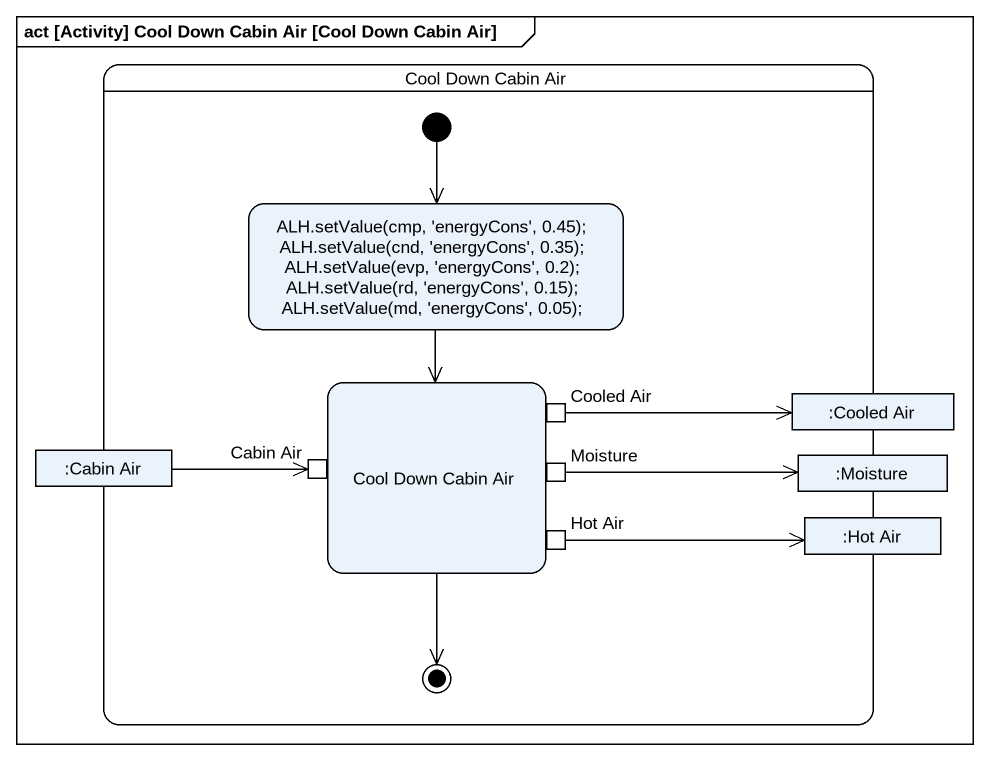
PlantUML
@startuml
mainframe act [Activity] Cool Down Cabin Air [Cool Down Cabin Air]
hide empty description
state "Cool Down Cabin Air" as Cool_Down_Cabin_Air {
  state "ALH.setValue(cmp, 'energyCons', 0.45); ALH.setValue(cnd, 'energyCons', 0.35); ALH.setValue(evp, 'energyCons', 0.2); ALH.setValue(rd, 'energyCons', 0.15); ALH.setValue(md, 'energyCons', 0.05);" as ALH_setValue_cmp_energyCons
  state "Cool Down Cabin Air" as Cool_Down_Cabin_Air_2 {
    state "Cooled Air" as Cooled_Air <<outputPin>>
    state "Cabin Air" as Cabin_Air_2 <<inputPin>>
    state "Moisture" as Moisture_2 <<outputPin>>
    state "Hot Air" as Hot_Air_2 <<outputPin>>
  }
  state ":Cabin Air" as Cabin_Air <<object>>
  state ":Cooled Air" as Cooled_Air_2 <<object>>
  state ":Moisture" as Moisture <<object>>
  state ":Hot Air" as Hot_Air <<object>>
  [*] --> ALH_setValue_cmp_energyCons
  Cool_Down_Cabin_Air_2 --> [*]
}
ALH_setValue_cmp_energyCons --> Cool_Down_Cabin_Air_2
Cabin_Air -right-> Cabin_Air_2
Cooled_Air -right-> Cooled_Air_2
Moisture_2 -right-> Moisture
Hot_Air_2 -right-> Hot_Air
@enduml
